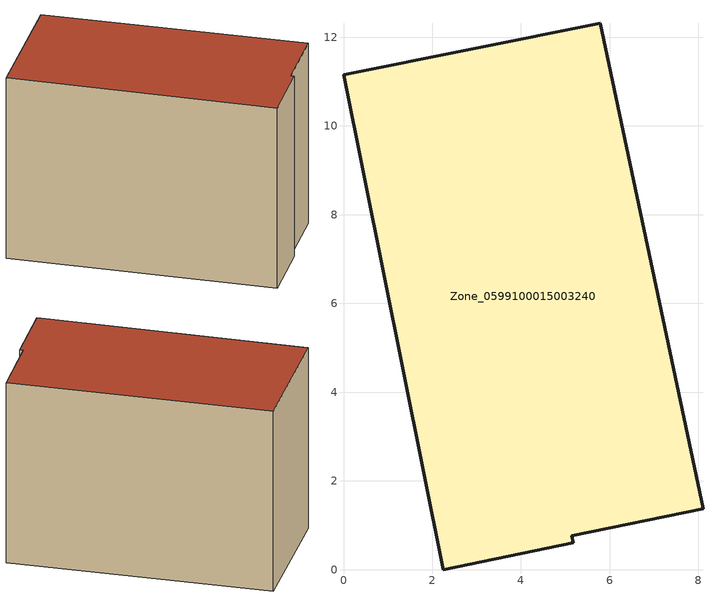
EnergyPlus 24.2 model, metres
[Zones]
Zone_0599100015003240
 floor ground (C_G): 8.1,1.38 5.14,0.76 5.18,0.6 2.25,0 0,11.15 5.78,12.31 z0.94
 wall outside (C_F): 8.1,1.38 5.78,12.31 0,11.15 2.25,0 5.18,0.6 5.14,0.76 8.1,1.38 z0.94:9.15
 roof outside (C_R): 5.14,0.76 8.1,1.38 5.78,12.31 0,11.15 2.25,0 5.18,0.6 z9.15
[BUILDING]
Pand.0599100015003240: North Axis=0; Terrain=City; Loads Convergence Tolerance Value=0.04; Temperature Convergence Tolerance Value=0.4; Solar Distribution=FullExterior; Maximum Number of Warmup Days=25; Minimum Number of Warmup Days=1
[Site:Location]
Rotterdam.The.Hague.AP_ZH_NLD Design_Conditions: Latitude=51.96; Longitude=4.45; Time Zone=1; Elevation=-4.5
[SITE:GROUNDTEMPERATURE:BUILDINGSURFACE]
18, 18, 18, 18, 18, 18, 18, 18, 18, 18, 18, 18
[MATERIAL] Thermal Absorptance=0.9; Solar Absorptance=0.7; Visible Absorptance=0.7
Name | Roughness | Thickness | Conductivity | Density | Specific Heat
G.TI.1975-1991 | MediumSmooth | 0.15 | 0.288461 | 540 | 1210
F.TI.1975-1991 | Rough | 0.3 | 0.230769 | 1920 | 840
R.TI.1975-1991 | MediumRough | 0.2 | 0.153846 | 1500 | 1000
[CONSTRUCTION]
C_G: G.TI.1975-1991
C_F: F.TI.1975-1991
C_R: R.TI.1975-1991
[ZONE]
Zone_0599100015003240: Type=1; Multiplier=1; Ceiling Height=Autocalculate; Volume=Autocalculate; Floor Area=autocalculate; Part of Total Floor Area=Yes
[ZONEINFILTRATION:DESIGNFLOWRATE]
Infil_Zone_0599100015003240: Zone or ZoneList or Space or SpaceList=Zone_0599100015003240; Schedule=AlwaysOn; Design Flow Rate Calculation Method=Flow/Area; Flow Rate per Floor Area=0.003; Constant Term Coefficient=1; Temperature Term Coefficient=0; Velocity Term Coefficient=0; Velocity Squared Term Coefficient=0
[HVACTEMPLATE:ZONE:IDEALLOADSAIRSYSTEM]
Zone_0599100015003240: Maximum Heating Supply Air Temperature=50; Minimum Cooling Supply Air Temperature=13; Maximum Heating Supply Air Humidity Ratio=0.0156; Minimum Cooling Supply Air Humidity Ratio=0.0077; Heating Limit=NoLimit; Cooling Limit=NoLimit; Dehumidification Control Type=ConstantSensibleHeatRatio; Cooling Sensible Heat Ratio=0.7; Dehumidification Setpoint=60; Humidification Control Type=None; Humidification Setpoint=30; Outdoor Air Method=None; Outdoor Air Flow Rate per Person=0.00944; Outdoor Air Flow Rate per Zone Floor Area=0; Outdoor Air Flow Rate per Zone=0; Demand Controlled Ventilation Type=None; Outdoor Air Economizer Type=NoEconomizer; Heat Recovery Type=None; Sensible Heat Recovery Effectiveness=0.7; Latent Heat Recovery Effectiveness=0.65
[ZONECONTROL:THERMOSTAT]
ThermostatControl_Zone_0599100015003240: Zone or ZoneList=Zone_0599100015003240; Control Type Schedule=DualSetpointControlType; Control 1=Thermostat_Zone_0599100015003240; Temperature Difference Between Cutout And Setpoint=0
[THERMOSTATSETPOINT:DUALSETPOINT]
Thermostat_Zone_0599100015003240: Heating Setpoint Temperature Schedule=HeatingSetpoint_Zone_0599100015003240; Cooling Setpoint Temperature Schedule=CoolingSetpoint_Zone_0599100015003240
[SCHEDULE:COMPACT]
HeatingSetpoint_Zone_0599100015003240: Through: 12/31, For: AllDays, Until: 24:00, 21
CoolingSetpoint_Zone_0599100015003240: Through: 12/31, For: AllDays, Until: 24:00, 24
DualSetpointControlType: Through: 12/31, For: AllDays, Until: 24:00, 4
AlwaysOn: Through: 12/31, For: AllDays, Until: 24:00, 1
